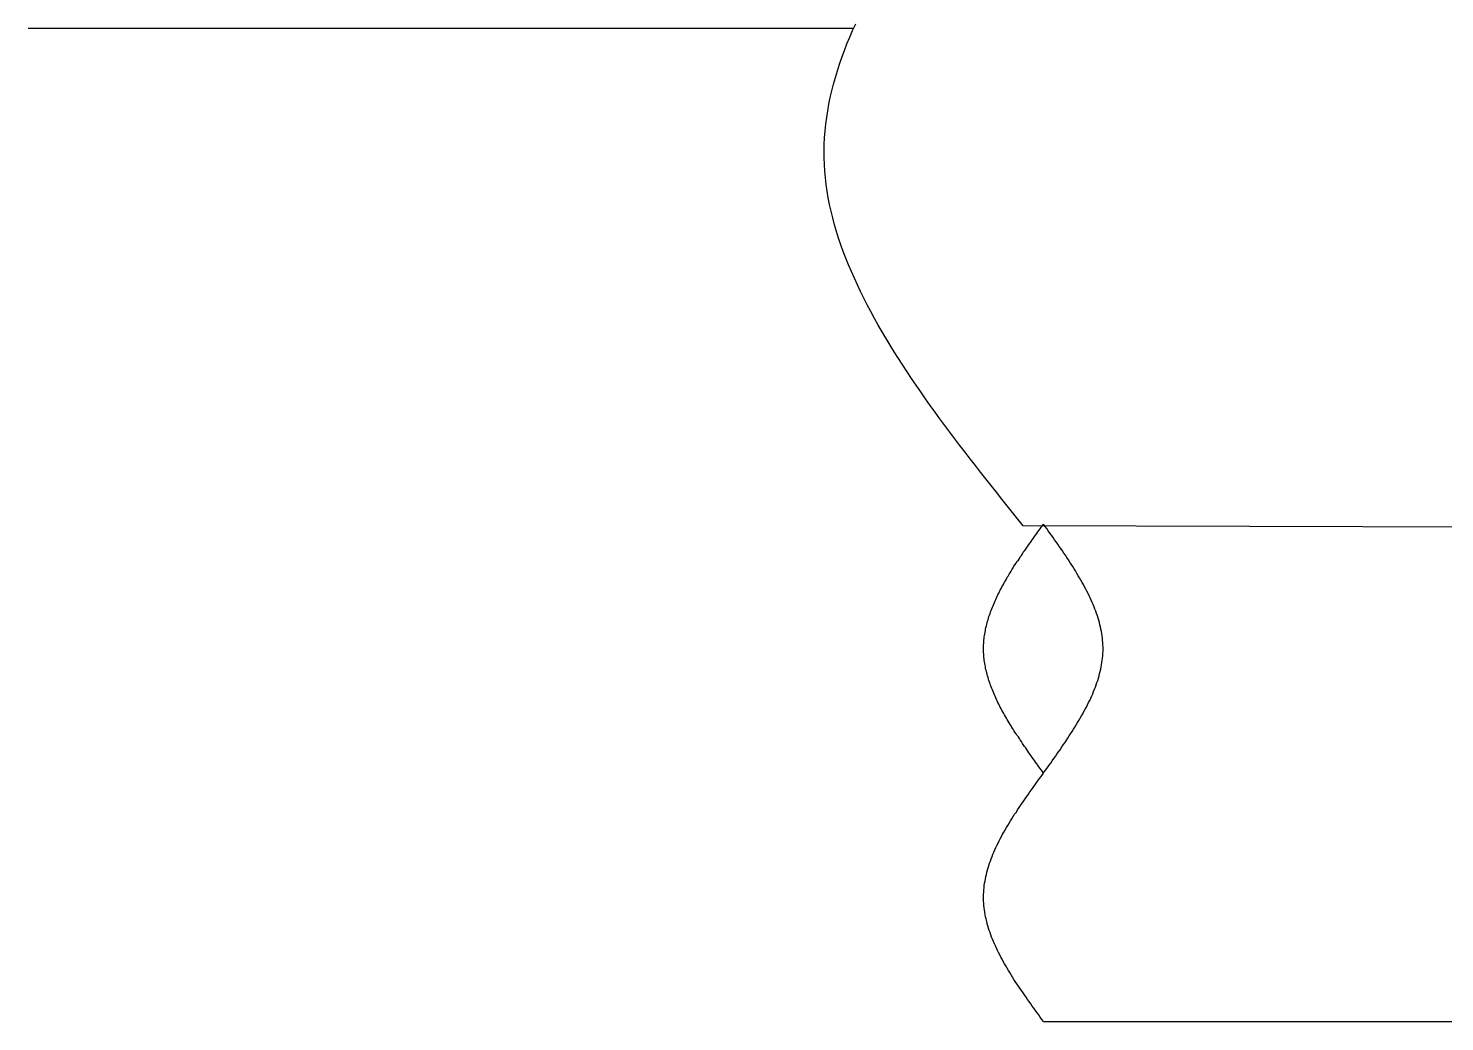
# Model space of a CAD drawing. Extents: x 443 to 1217, y -1921 to -677.
# Drawn here: x 739.766 to 744.388, y -755.301 to -752.06 of the extents above; entities that cross this region are included whole.
import ezdxf

# ---------------------------------------------------------------- set-up
doc = ezdxf.new("R2010")
doc.units = 0
doc.header["$MEASUREMENT"] = 0
doc.layers.add('5', color=7, linetype='CONTINUOUS')

msp = doc.modelspace()

# ---------------------------------------------------------------- linework, layer by layer
at = {"layer": '5', "linetype": 'Continuous'}
for p, q in [((742.4598, -752.0596), (739.7664, -752.0596)), ((746.8709, -753.6937), (743.0129, -753.6829)), ((745.7719, -755.301), (743.0785, -755.301))]:
    msp.add_line(p, q, dxfattribs=at)
at = {"layer": '5', "color": 7}
for p, q in [((742.4476, -752.0888), (742.4563, -752.067)), ((742.4563, -752.067), (742.4661, -752.0452)), ((742.4302, -752.1324), (742.4378, -752.1106)), ((742.4378, -752.1106), (742.4476, -752.0888)), ((742.4073, -752.1978), (742.4138, -752.176)), ((742.4138, -752.176), (742.4215, -752.1542)), ((742.4215, -752.1542), (742.4302, -752.1324)), ((742.3942, -752.2414), (742.4008, -752.2196)), ((742.4008, -752.2196), (742.4073, -752.1978)), ((742.3833, -752.285), (742.3888, -752.2632)), ((742.3888, -752.2632), (742.3942, -752.2414)), ((742.3757, -752.3286), (742.379, -752.3068)), ((742.379, -752.3068), (742.3833, -752.285)), ((742.3692, -752.3722), (742.3724, -752.3504)), ((742.3724, -752.3504), (742.3757, -752.3286)), ((742.3648, -752.4168), (742.367, -752.3939)), ((742.367, -752.3939), (742.3692, -752.3722)), ((742.3637, -752.4386), (742.3648, -752.4168)), ((742.3637, -752.4604), (742.3637, -752.4386)), ((742.3637, -752.4822), (742.3637, -752.4604)), ((742.3648, -752.504), (742.3637, -752.4822)), ((742.3659, -752.5258), (742.3648, -752.504)), ((742.3681, -752.5476), (742.3659, -752.5258)), ((742.3702, -752.5694), (742.3681, -752.5476)), ((742.3735, -752.5912), (742.3702, -752.5694)), ((742.3768, -752.613), (742.3735, -752.5912)), ((742.3811, -752.6348), (742.3768, -752.613)), ((742.3866, -752.6566), (742.3811, -752.6348)), ((742.392, -752.6784), (742.3866, -752.6566)), ((742.3975, -752.7002), (742.392, -752.6784)), ((742.404, -752.722), (742.3975, -752.7002)), ((742.4106, -752.7438), (742.404, -752.722)), ((742.4182, -752.7656), (742.4106, -752.7438)), ((742.4258, -752.7874), (742.4182, -752.7656)), ((742.4335, -752.8092), (742.4258, -752.7874)), ((742.4422, -752.831), (742.4335, -752.8092)), ((742.452, -752.8528), (742.4422, -752.831)), ((742.4618, -752.8746), (742.452, -752.8528)), ((742.4716, -752.8964), (742.4618, -752.8746)), ((742.4814, -752.9182), (742.4716, -752.8964)), ((742.4923, -752.94), (742.4814, -752.9182)), ((742.5032, -752.9617), (742.4923, -752.94)), ((742.5152, -752.9835), (742.5032, -752.9617)), ((742.5272, -753.0064), (742.5152, -752.9835)), ((742.5392, -753.0282), (742.5272, -753.0064)), ((742.5522, -753.05), (742.5392, -753.0282)), ((742.5653, -753.0718), (742.5522, -753.05)), ((742.5784, -753.0936), (742.5653, -753.0718)), ((742.5915, -753.1154), (742.5784, -753.0936)), ((742.6056, -753.1372), (742.5915, -753.1154)), ((742.6198, -753.159), (742.6056, -753.1372)), ((742.634, -753.1808), (742.6198, -753.159)), ((742.6481, -753.2026), (742.634, -753.1808)), ((742.6634, -753.2244), (742.6481, -753.2026)), ((742.6787, -753.2462), (742.6634, -753.2244)), ((742.6939, -753.268), (742.6787, -753.2462)), ((742.7092, -753.2898), (742.6939, -753.268)), ((742.7255, -753.3116), (742.7092, -753.2898)), ((742.7408, -753.3334), (742.7255, -753.3116)), ((742.7571, -753.3552), (742.7408, -753.3334)), ((742.7735, -753.377), (742.7571, -753.3552)), ((742.7898, -753.3988), (742.7735, -753.377)), ((742.8062, -753.4206), (742.7898, -753.3988)), ((742.8236, -753.4424), (742.8062, -753.4206)), ((742.84, -753.4642), (742.8236, -753.4424)), ((742.8574, -753.486), (742.84, -753.4642)), ((742.8737, -753.5077), (742.8574, -753.486)), ((742.8912, -753.5295), (742.8737, -753.5077)), ((742.9086, -753.5513), (742.8912, -753.5295)), ((742.9261, -753.5731), (742.9086, -753.5513)), ((742.9435, -753.596), (742.9261, -753.5731)), ((742.9609, -753.6178), (742.9435, -753.596)), ((742.9784, -753.6396), (742.9609, -753.6178)), ((742.9958, -753.6614), (742.9784, -753.6396)), ((743.0132, -753.6832), (742.9958, -753.6614)), ((743.0601, -753.7028), (743.0634, -753.6985)), ((743.0634, -753.6985), (743.0677, -753.693)), ((743.0677, -753.693), (743.071, -753.6876)), ((743.071, -753.6876), (743.0754, -753.6832)), ((743.0754, -753.6832), (743.0786, -753.6778)), ((743.0841, -753.6854), (743.0786, -753.6778)), ((743.0895, -753.6919), (743.0841, -753.6854)), ((743.0939, -753.6996), (743.0895, -753.6919)), ((743.0993, -753.7072), (743.0939, -753.6996)), ((743.0274, -753.7497), (743.0307, -753.7442)), ((743.0307, -753.7442), (743.035, -753.7388)), ((743.035, -753.7388), (743.0383, -753.7344)), ((743.0383, -753.7344), (743.0416, -753.729)), ((743.0416, -753.729), (743.0459, -753.7235)), ((743.0459, -753.7235), (743.0492, -753.7181)), ((743.0492, -753.7181), (743.0525, -753.7137)), ((743.0525, -753.7137), (743.0568, -753.7083)), ((743.0568, -753.7083), (743.0601, -753.7028)), ((743.1048, -753.7137), (743.0993, -753.7072)), ((743.1102, -753.7214), (743.1048, -753.7137)), ((743.1146, -753.729), (743.1102, -753.7214)), ((743.12, -753.7355), (743.1146, -753.729)), ((743.1255, -753.7432), (743.12, -753.7355)), ((743.1299, -753.7508), (743.1255, -753.7432)), ((742.9969, -753.7955), (743.0002, -753.79)), ((743.0002, -753.79), (743.0034, -753.7846)), ((743.0034, -753.7846), (743.0067, -753.7802)), ((743.0067, -753.7802), (743.01, -753.7748)), ((743.01, -753.7748), (743.0132, -753.7693)), ((743.0132, -753.7693), (743.0165, -753.7649)), ((743.0165, -753.7649), (743.0209, -753.7595)), ((743.0209, -753.7595), (743.0241, -753.7541)), ((743.0241, -753.7541), (743.0274, -753.7497)), ((743.1353, -753.7573), (743.1299, -753.7508)), ((743.1408, -753.7649), (743.1353, -753.7573)), ((743.1451, -753.7726), (743.1408, -753.7649)), ((743.1506, -753.7791), (743.1451, -753.7726)), ((743.1549, -753.7867), (743.1506, -753.7791)), ((743.1604, -753.7944), (743.1549, -753.7867)), ((743.1647, -753.802), (743.1604, -753.7944)), ((742.9675, -753.8412), (742.9707, -753.8358)), ((742.9707, -753.8358), (742.974, -753.8314)), ((742.974, -753.8314), (742.9762, -753.826)), ((742.9762, -753.826), (742.9795, -753.8205)), ((742.9795, -753.8205), (742.9827, -753.8151)), ((742.9827, -753.8151), (742.986, -753.8107)), ((742.986, -753.8107), (742.9893, -753.8053)), ((742.9893, -753.8053), (742.9925, -753.7998)), ((742.9925, -753.7998), (742.9969, -753.7955)), ((743.1691, -753.8085), (743.1647, -753.802)), ((743.1745, -753.8162), (743.1691, -753.8085)), ((743.1789, -753.8238), (743.1745, -753.8162)), ((743.1833, -753.8303), (743.1789, -753.8238)), ((743.1876, -753.838), (743.1833, -753.8303)), ((743.192, -753.8456), (743.1876, -753.838)), ((742.9413, -753.887), (742.9435, -753.8816)), ((742.9435, -753.8816), (742.9468, -753.8772)), ((742.9468, -753.8772), (742.95, -753.8718)), ((742.95, -753.8718), (742.9522, -753.8663)), ((742.9522, -753.8663), (742.9555, -753.8619)), ((742.9555, -753.8619), (742.9587, -753.8565)), ((742.9587, -753.8565), (742.9609, -753.851)), ((742.9609, -753.851), (742.9642, -753.8467)), ((742.9642, -753.8467), (742.9675, -753.8412)), ((743.1963, -753.8521), (743.192, -753.8456)), ((743.2007, -753.8598), (743.1963, -753.8521)), ((743.205, -753.8674), (743.2007, -753.8598)), ((743.2094, -753.8739), (743.205, -753.8674)), ((743.2127, -753.8816), (743.2094, -753.8739)), ((743.217, -753.8892), (743.2127, -753.8816)), ((742.9173, -753.9382), (742.9195, -753.9328)), ((742.9195, -753.9328), (742.9217, -753.9273)), ((742.9217, -753.9273), (742.9239, -753.923)), ((742.9239, -753.923), (742.9261, -753.9175)), ((742.9261, -753.9175), (742.9282, -753.9121)), ((742.9282, -753.9121), (742.9304, -753.9077)), ((742.9304, -753.9077), (742.9337, -753.9023)), ((742.9337, -753.9023), (742.9359, -753.8968)), ((742.9359, -753.8968), (742.938, -753.8925)), ((742.938, -753.8925), (742.9413, -753.887)), ((743.2203, -753.8957), (743.217, -753.8892)), ((743.2247, -753.9034), (743.2203, -753.8957)), ((743.2279, -753.911), (743.2247, -753.9034)), ((743.2312, -753.9175), (743.2279, -753.911)), ((743.2345, -753.9252), (743.2312, -753.9175)), ((743.2377, -753.9328), (743.2345, -753.9252)), ((743.241, -753.9393), (743.2377, -753.9328)), ((742.8999, -753.984), (742.901, -753.9786)), ((742.901, -753.9786), (742.9032, -753.9742)), ((742.9032, -753.9742), (742.9053, -753.9687)), ((742.9053, -753.9687), (742.9064, -753.9633)), ((742.9064, -753.9633), (742.9086, -753.9589)), ((742.9086, -753.9589), (742.9108, -753.9535)), ((742.9108, -753.9535), (742.913, -753.948)), ((742.913, -753.948), (742.9152, -753.9437)), ((742.9152, -753.9437), (742.9173, -753.9382)), ((743.2443, -753.9469), (743.241, -753.9393)), ((743.2465, -753.9546), (743.2443, -753.9469)), ((743.2497, -753.9611), (743.2465, -753.9546)), ((743.2519, -753.9687), (743.2497, -753.9611)), ((743.2552, -753.9764), (743.2519, -753.9687)), ((743.2574, -753.984), (743.2552, -753.9764)), ((742.889, -754.0298), (742.8901, -754.0243)), ((742.8901, -754.02), (742.8912, -754.0145)), ((742.8901, -754.0243), (742.8901, -754.02)), ((742.8912, -754.0145), (742.8934, -754.0091)), ((742.8934, -754.0091), (742.8944, -754.0047)), ((742.8944, -754.0047), (742.8955, -753.9993)), ((742.8955, -753.9993), (742.8966, -753.9938)), ((742.8966, -753.9938), (742.8988, -753.9895)), ((742.8988, -753.9895), (742.8999, -753.984)), ((743.2595, -753.9905), (743.2574, -753.984)), ((743.2617, -753.9982), (743.2595, -753.9905)), ((743.2628, -754.0058), (743.2617, -753.9982)), ((743.265, -754.0123), (743.2628, -754.0058)), ((743.2661, -754.02), (743.265, -754.0123)), ((743.2683, -754.0276), (743.2661, -754.02)), ((742.8836, -754.0712), (742.8846, -754.0657)), ((742.8836, -754.0755), (742.8836, -754.0712)), ((742.8846, -754.0559), (742.8857, -754.0505)), ((742.8846, -754.0603), (742.8846, -754.0559)), ((742.8846, -754.0657), (742.8846, -754.0603)), ((742.8857, -754.045), (742.8868, -754.0407)), ((742.8857, -754.0505), (742.8857, -754.045)), ((742.8868, -754.0407), (742.8879, -754.0352)), ((742.8879, -754.0352), (742.889, -754.0298)), ((743.2693, -754.0341), (743.2683, -754.0276)), ((743.2704, -754.0418), (743.2693, -754.0341)), ((743.2715, -754.0494), (743.2704, -754.0418)), ((743.2715, -754.0559), (743.2715, -754.0494)), ((743.2726, -754.0636), (743.2715, -754.0559)), ((743.2726, -754.0712), (743.2726, -754.0636)), ((743.2737, -754.0777), (743.2726, -754.0712)), ((742.8836, -754.081), (742.8836, -754.0755)), ((742.8836, -754.0864), (742.8836, -754.081)), ((742.8836, -754.0908), (742.8836, -754.0864)), ((742.8836, -754.0963), (742.8836, -754.0908)), ((742.8846, -754.1017), (742.8836, -754.0963)), ((742.8846, -754.1061), (742.8846, -754.1017)), ((742.8846, -754.1115), (742.8846, -754.1061)), ((742.8857, -754.117), (742.8846, -754.1115)), ((742.8857, -754.1213), (742.8857, -754.117)), ((743.2704, -754.1213), (743.2715, -754.1148)), ((743.2715, -754.1148), (743.2726, -754.1072)), ((743.2726, -754.0995), (743.2737, -754.093)), ((743.2726, -754.1072), (743.2726, -754.0995)), ((743.2737, -754.0854), (743.2737, -754.0777)), ((743.2737, -754.093), (743.2737, -754.0854)), ((742.8868, -754.1268), (742.8857, -754.1213)), ((742.8879, -754.1322), (742.8868, -754.1268)), ((742.889, -754.1377), (742.8879, -754.1322)), ((742.8901, -754.142), (742.889, -754.1377)), ((742.8901, -754.1475), (742.8901, -754.142)), ((742.8912, -754.1529), (742.8901, -754.1475)), ((742.8934, -754.1573), (742.8912, -754.1529)), ((742.8944, -754.1627), (742.8934, -754.1573)), ((742.8955, -754.1682), (742.8944, -754.1627)), ((743.2617, -754.1649), (743.2639, -754.1584)), ((743.2639, -754.1584), (743.2661, -754.1507)), ((743.2661, -754.1507), (743.2672, -754.1431)), ((743.2672, -754.1431), (743.2683, -754.1366)), ((743.2683, -754.1366), (743.2693, -754.129)), ((743.2693, -754.129), (743.2704, -754.1213)), ((742.8966, -754.1725), (742.8955, -754.1682)), ((742.8988, -754.178), (742.8966, -754.1725)), ((742.8999, -754.1834), (742.8988, -754.178)), ((742.901, -754.1878), (742.8999, -754.1834)), ((742.9032, -754.1932), (742.901, -754.1878)), ((742.9053, -754.1987), (742.9032, -754.1932)), ((742.9064, -754.2031), (742.9053, -754.1987)), ((742.9086, -754.2085), (742.9064, -754.2031)), ((742.9108, -754.214), (742.9086, -754.2085)), ((743.2454, -754.2161), (743.2486, -754.2096)), ((743.2486, -754.2096), (743.2508, -754.202)), ((743.2508, -754.202), (743.253, -754.1943)), ((743.253, -754.1943), (743.2563, -754.1878)), ((743.2563, -754.1878), (743.2585, -754.1802)), ((743.2585, -754.1802), (743.2606, -754.1725)), ((743.2606, -754.1725), (743.2617, -754.1649)), ((742.913, -754.2183), (742.9108, -754.214)), ((742.9152, -754.2238), (742.913, -754.2183)), ((742.9173, -754.2292), (742.9152, -754.2238)), ((742.9195, -754.2347), (742.9173, -754.2292)), ((742.9217, -754.239), (742.9195, -754.2347)), ((742.9239, -754.2445), (742.9217, -754.239)), ((742.9261, -754.2499), (742.9239, -754.2445)), ((742.9282, -754.2543), (742.9261, -754.2499)), ((742.9304, -754.2597), (742.9282, -754.2543)), ((743.2258, -754.2597), (743.2301, -754.2532)), ((743.2301, -754.2532), (743.2334, -754.2456)), ((743.2334, -754.2456), (743.2367, -754.2379)), ((743.2367, -754.2379), (743.2399, -754.2314)), ((743.2399, -754.2314), (743.2421, -754.2238)), ((743.2421, -754.2238), (743.2454, -754.2161)), ((742.9337, -754.2652), (742.9304, -754.2597)), ((742.9359, -754.2695), (742.9337, -754.2652)), ((742.938, -754.275), (742.9359, -754.2695)), ((742.9413, -754.2804), (742.938, -754.275)), ((742.9435, -754.2848), (742.9413, -754.2804)), ((742.9468, -754.2902), (742.9435, -754.2848)), ((742.95, -754.2957), (742.9468, -754.2902)), ((742.9522, -754.3001), (742.95, -754.2957)), ((742.9555, -754.3055), (742.9522, -754.3001)), ((743.2029, -754.3033), (743.2072, -754.2968)), ((743.2072, -754.2968), (743.2105, -754.2892)), ((743.2105, -754.2892), (743.2149, -754.2815)), ((743.2149, -754.2815), (743.2192, -754.275)), ((743.2192, -754.275), (743.2225, -754.2674)), ((743.2225, -754.2674), (743.2258, -754.2597)), ((742.9587, -754.311), (742.9555, -754.3055)), ((742.9609, -754.3153), (742.9587, -754.311)), ((742.9642, -754.3208), (742.9609, -754.3153)), ((742.9675, -754.3262), (742.9642, -754.3208)), ((742.9707, -754.3317), (742.9675, -754.3262)), ((742.974, -754.336), (742.9707, -754.3317)), ((742.9762, -754.3415), (742.974, -754.336)), ((742.9795, -754.3469), (742.9762, -754.3415)), ((742.9827, -754.3513), (742.9795, -754.3469)), ((743.1724, -754.3545), (743.1767, -754.3469)), ((743.1767, -754.3469), (743.1811, -754.3404)), ((743.1811, -754.3404), (743.1854, -754.3327)), ((743.1854, -754.3327), (743.1898, -754.3251)), ((743.1898, -754.3251), (743.1942, -754.3186)), ((743.1942, -754.3186), (743.1985, -754.311)), ((743.1985, -754.311), (743.2029, -754.3033)), ((742.986, -754.3567), (742.9827, -754.3513)), ((742.9893, -754.3622), (742.986, -754.3567)), ((742.9925, -754.3665), (742.9893, -754.3622)), ((742.9969, -754.372), (742.9925, -754.3665)), ((743.0002, -754.3774), (742.9969, -754.372)), ((743.0034, -754.3818), (743.0002, -754.3774)), ((743.0067, -754.3872), (743.0034, -754.3818)), ((743.01, -754.3927), (743.0067, -754.3872)), ((743.0132, -754.397), (743.01, -754.3927)), ((743.1429, -754.3981), (743.1484, -754.3916)), ((743.1484, -754.3916), (743.1527, -754.384)), ((743.1527, -754.384), (743.1582, -754.3763)), ((743.1582, -754.3763), (743.1625, -754.3687)), ((743.1625, -754.3687), (743.1669, -754.3622)), ((743.1669, -754.3622), (743.1724, -754.3545)), ((743.0165, -754.4025), (743.0132, -754.397)), ((743.0209, -754.4079), (743.0165, -754.4025)), ((743.0241, -754.4123), (743.0209, -754.4079)), ((743.0274, -754.4178), (743.0241, -754.4123)), ((743.0307, -754.4232), (743.0274, -754.4178)), ((743.035, -754.4287), (743.0307, -754.4232)), ((743.0383, -754.433), (743.035, -754.4287)), ((743.0416, -754.4385), (743.0383, -754.433)), ((743.0459, -754.4439), (743.0416, -754.4385)), ((743.1124, -754.4417), (743.1179, -754.4352)), ((743.1179, -754.4352), (743.1222, -754.4276)), ((743.1222, -754.4276), (743.1277, -754.4199)), ((743.1277, -754.4199), (743.1331, -754.4134)), ((743.1331, -754.4134), (743.1375, -754.4058)), ((743.1375, -754.4058), (743.1429, -754.3981)), ((743.0492, -754.4483), (743.0459, -754.4439)), ((743.0525, -754.4537), (743.0492, -754.4483)), ((743.0568, -754.4592), (743.0525, -754.4537)), ((743.0601, -754.4635), (743.0568, -754.4592)), ((743.0634, -754.469), (743.0601, -754.4635)), ((743.0677, -754.4744), (743.0634, -754.469)), ((743.071, -754.4788), (743.0677, -754.4744)), ((743.0754, -754.4842), (743.071, -754.4788)), ((743.0786, -754.4897), (743.0754, -754.4842)), ((743.0765, -754.493), (743.0808, -754.4853)), ((743.0808, -754.4853), (743.0863, -754.4788)), ((743.0863, -754.4788), (743.0917, -754.4712)), ((743.0917, -754.4712), (743.0972, -754.4635)), ((743.0972, -754.4635), (743.1026, -754.457)), ((743.1026, -754.457), (743.107, -754.4494)), ((743.107, -754.4494), (743.1124, -754.4417)), ((743.0448, -754.5365), (743.0503, -754.5289)), ((743.0503, -754.5289), (743.0547, -754.5224)), ((743.0547, -754.5224), (743.0601, -754.5147)), ((743.0601, -754.5147), (743.0656, -754.5071)), ((743.0656, -754.5071), (743.071, -754.5006)), ((743.071, -754.5006), (743.0765, -754.493)), ((743.0143, -754.5801), (743.0187, -754.5736)), ((743.0187, -754.5736), (743.0241, -754.566)), ((743.0241, -754.566), (743.0296, -754.5583)), ((743.0296, -754.5583), (743.0339, -754.5507)), ((743.0339, -754.5507), (743.0394, -754.5442)), ((743.0394, -754.5442), (743.0448, -754.5365)), ((742.9805, -754.6314), (742.9849, -754.6237)), ((742.9849, -754.6237), (742.9904, -754.6172)), ((742.9904, -754.6172), (742.9947, -754.6096)), ((742.9947, -754.6096), (742.9991, -754.6019)), ((742.9991, -754.6019), (743.0045, -754.5954)), ((743.0045, -754.5954), (743.0089, -754.5878)), ((743.0089, -754.5878), (743.0143, -754.5801)), ((742.9544, -754.675), (742.9587, -754.6673)), ((742.9587, -754.6673), (742.9631, -754.6608)), ((742.9631, -754.6608), (742.9675, -754.6532)), ((742.9675, -754.6532), (742.9718, -754.6455)), ((742.9718, -754.6455), (742.9762, -754.639)), ((742.9762, -754.639), (742.9805, -754.6314)), ((742.9271, -754.7262), (742.9315, -754.7185)), ((742.9315, -754.7185), (742.9348, -754.7109)), ((742.9348, -754.7109), (742.938, -754.7044)), ((742.938, -754.7044), (742.9424, -754.6967)), ((742.9424, -754.6967), (742.9457, -754.6891)), ((742.9457, -754.6891), (742.95, -754.6826)), ((742.95, -754.6826), (742.9544, -754.675)), ((742.9086, -754.7698), (742.9119, -754.7621)), ((742.9119, -754.7621), (742.9141, -754.7545)), ((742.9141, -754.7545), (742.9173, -754.748)), ((742.9173, -754.748), (742.9206, -754.7403)), ((742.9206, -754.7403), (742.9239, -754.7327)), ((742.9239, -754.7327), (742.9271, -754.7262)), ((742.8944, -754.8134), (742.8966, -754.8057)), ((742.8966, -754.8057), (742.8988, -754.7992)), ((742.8988, -754.7992), (742.901, -754.7916)), ((742.901, -754.7916), (742.9032, -754.7839)), ((742.9032, -754.7839), (742.9064, -754.7774)), ((742.9064, -754.7774), (742.9086, -754.7698)), ((742.8857, -754.857), (742.8868, -754.8493)), ((742.8857, -754.8646), (742.8857, -754.857)), ((742.8868, -754.8493), (742.889, -754.8428)), ((742.889, -754.8428), (742.8901, -754.8352)), ((742.8901, -754.8352), (742.8912, -754.8275)), ((742.8912, -754.8275), (742.8934, -754.821)), ((742.8934, -754.821), (742.8944, -754.8134)), ((742.8836, -754.8864), (742.8846, -754.8787)), ((742.8836, -754.8929), (742.8836, -754.8864)), ((742.8836, -754.9005), (742.8836, -754.8929)), ((742.8836, -754.9082), (742.8836, -754.9005)), ((742.8846, -754.8711), (742.8857, -754.8646)), ((742.8846, -754.8787), (742.8846, -754.8711)), ((742.8846, -754.9147), (742.8836, -754.9082)), ((742.8846, -754.9223), (742.8846, -754.9147)), ((742.8857, -754.93), (742.8846, -754.9223)), ((742.8868, -754.9365), (742.8857, -754.93)), ((742.8879, -754.9441), (742.8868, -754.9365)), ((742.889, -754.9518), (742.8879, -754.9441)), ((742.8901, -754.9594), (742.889, -754.9518)), ((742.8923, -754.9659), (742.8901, -754.9594)), ((742.8944, -754.9736), (742.8923, -754.9659)), ((742.8955, -754.9812), (742.8944, -754.9736)), ((742.8977, -754.9877), (742.8955, -754.9812)), ((742.8999, -754.9954), (742.8977, -754.9877)), ((742.9021, -755.003), (742.8999, -754.9954)), ((742.9053, -755.0095), (742.9021, -755.003)), ((742.9075, -755.0172), (742.9053, -755.0095)), ((742.9097, -755.0248), (742.9075, -755.0172)), ((742.913, -755.0313), (742.9097, -755.0248)), ((742.9162, -755.039), (742.913, -755.0313)), ((742.9195, -755.0466), (742.9162, -755.039)), ((742.9228, -755.0531), (742.9195, -755.0466)), ((742.9261, -755.0608), (742.9228, -755.0531)), ((742.9293, -755.0684), (742.9261, -755.0608)), ((742.9326, -755.0749), (742.9293, -755.0684)), ((742.937, -755.0825), (742.9326, -755.0749)), ((742.9402, -755.0902), (742.937, -755.0825)), ((742.9446, -755.0967), (742.9402, -755.0902)), ((742.9479, -755.1043), (742.9446, -755.0967)), ((742.9522, -755.112), (742.9479, -755.1043)), ((742.9566, -755.1185), (742.9522, -755.112)), ((742.9609, -755.1261), (742.9566, -755.1185)), ((742.9653, -755.1338), (742.9609, -755.1261)), ((742.9696, -755.1403), (742.9653, -755.1338)), ((742.974, -755.1479), (742.9696, -755.1403)), ((742.9784, -755.1556), (742.974, -755.1479)), ((742.9827, -755.1632), (742.9784, -755.1556)), ((742.9871, -755.1697), (742.9827, -755.1632)), ((742.9925, -755.1774), (742.9871, -755.1697)), ((742.9969, -755.185), (742.9925, -755.1774)), ((743.0023, -755.1915), (742.9969, -755.185)), ((743.0067, -755.1992), (743.0023, -755.1915)), ((743.0122, -755.2068), (743.0067, -755.1992)), ((743.0165, -755.2133), (743.0122, -755.2068)), ((743.022, -755.221), (743.0165, -755.2133)), ((743.0263, -755.2286), (743.022, -755.221)), ((743.0318, -755.2351), (743.0263, -755.2286)), ((743.0372, -755.2428), (743.0318, -755.2351)), ((743.0416, -755.2504), (743.0372, -755.2428)), ((743.047, -755.2569), (743.0416, -755.2504)), ((743.0525, -755.2645), (743.047, -755.2569)), ((743.0579, -755.2722), (743.0525, -755.2645)), ((743.0634, -755.2787), (743.0579, -755.2722)), ((743.0677, -755.2863), (743.0634, -755.2787)), ((743.0732, -755.294), (743.0677, -755.2863)), ((743.0786, -755.3005), (743.0732, -755.294))]:
    msp.add_line(p, q, dxfattribs=at)

doc.saveas('drawing.dxf')
